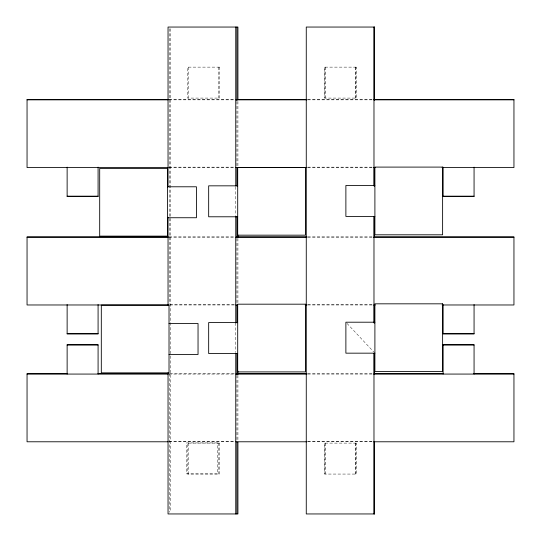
<?xml version="1.0" encoding="UTF-8"?>
<svg xmlns="http://www.w3.org/2000/svg" width="541" height="541" viewBox="0 0 541 541"><rect width="100%" height="100%" fill="white"/><g stroke="black" fill="none" stroke-linecap="round" stroke-linejoin="round"><path stroke-width="0.41" stroke-dasharray="2.71 2.03" d="M169.062 99.436L234.997 99.436M307.694 99.436L373.628 99.436M169.062 99.848L234.997 99.848M307.694 99.848L373.628 99.848M169.062 167.149L234.997 167.149M307.694 167.149L373.628 167.149M169.062 167.561L234.997 167.561M307.694 167.561L373.628 167.561M169.062 236.85L234.997 236.85M307.694 236.85L373.628 236.85M169.062 237.262L234.997 237.262M307.694 237.262L373.628 237.262M169.908 304.563L234.997 304.563M307.694 304.563L373.628 304.563M169.908 304.975L234.997 304.975M307.694 304.975L373.628 304.975M169.908 373.655L234.997 373.655M307.694 373.655L373.628 373.655M169.062 374.068L234.997 374.068M307.694 374.068L373.628 374.068M169.062 441.368L234.997 441.368M307.694 441.368L373.628 441.368M169.062 441.781L234.997 441.781M307.694 441.781L373.628 441.781M347.018 323.423L373.763 351.948M355.856 67.131L355.856 98.083M355.856 443.106L355.856 474.065M355.606 67.131L355.606 98.083M355.606 443.106L355.606 474.065M325.242 67.131L325.242 98.083M325.242 443.106L325.242 474.065M324.904 67.131L324.904 98.083M324.904 443.106L324.904 474.065M237.925 101.438L237.925 166.527M237.925 238.378L237.925 302.622M237.925 375.319L237.925 441.253M236.911 101.438L236.911 166.527M236.911 238.378L236.911 303.467M236.911 375.319L236.911 441.253M235.754 186.814L235.754 215.555M235.754 322.909L235.754 352.495M218.53 67.131L218.53 98.083M218.53 443.106L218.53 474.065M188.593 67.131L188.593 98.083M188.593 443.106L188.593 474.065M170.212 28.741L170.212 355.031M170.212 355.877L170.212 512.259M169.198 28.741L169.198 304.312M169.198 373.628L169.198 512.259M219.551 67.131L187.578 67.131L187.578 98.083L219.551 98.083L219.551 67.131M356.201 67.131L324.647 67.131L324.647 98.083L356.201 98.083L356.201 67.131M217.381 442.917L186.422 442.917L186.422 473.869L217.381 473.869L217.381 442.917M219.551 443.106L187.578 443.106L187.578 474.065L219.551 474.065L219.551 443.106M356.201 443.106L324.647 443.106L324.647 474.065L356.201 474.065L356.201 443.106"/><path stroke-width="0.81" d="M168.217 99.436L27.05 99.436L27.05 167.561L168.217 167.561M236.688 99.436L306.848 99.436M374.473 99.436L513.95 99.436L513.95 167.561L442.098 167.561M27.05 99.848L168.217 99.848M235.842 99.848L306.848 99.848M373.628 99.848L513.95 99.848M235.842 167.561L306.848 167.561M373.628 167.561L375.319 167.561M374.899 185.475L345.882 185.475L345.882 216.427L374.899 216.427M237.695 185.834L208.67 185.834L208.67 216.785L237.695 216.785M167.406 186.787L196.43 186.787L196.43 217.739L167.406 217.739M67.131 196.167L98.083 196.167M443.106 196.167L474.065 196.167M168.217 236.85L27.05 236.85L27.05 304.975L168.217 304.975M236.688 236.85L306.848 236.85M374.473 236.85L513.95 236.85L513.95 304.975L442.098 304.975M27.05 237.262L168.217 237.262M235.842 237.262L306.848 237.262M373.628 237.262L513.95 237.262M235.842 304.975L237.533 304.975M305.158 304.975L306.848 304.975M373.628 304.975L375.319 304.975M374.899 322.206L345.882 322.206L345.882 353.165L374.899 353.165M237.695 322.564L208.67 322.564L208.67 353.523L237.695 353.523M169.022 323.518L198.04 323.518L198.04 354.477L169.022 354.477M67.131 333.581L98.083 333.581M443.106 333.581L474.065 333.581M67.131 345.05L98.083 345.05M443.106 345.05L474.065 345.05M67.625 373.655L27.05 373.655L27.05 441.781L168.217 441.781M98.056 373.655L168.217 373.655M236.688 373.655L306.848 373.655M374.473 373.655L442.944 373.655M473.375 373.655L513.95 373.655L513.95 441.781L373.628 441.781M27.05 374.068L168.217 374.068M235.842 374.068L306.848 374.068M373.628 374.068L513.95 374.068M235.842 441.781L306.848 441.781M474.065 167.149L474.065 196.579L443.106 196.579L443.106 167.149M474.065 304.563L474.065 333.993L443.106 333.993L443.106 304.563M474.065 374.068L474.065 344.637L443.106 344.637L443.106 374.068M374.575 100.592L374.575 27.05L306.267 27.05L306.267 513.95L374.575 513.95L374.575 442.098M374.575 167.372L374.575 185.969M374.575 216.4L374.575 237.533M374.575 305.158L374.575 322.909M374.575 353.341L374.575 374.473M374.237 27.05L374.237 99.747M374.237 167.372L374.237 185.969M374.237 216.4L374.237 237.533M374.237 305.158L374.237 322.909M374.237 353.341L374.237 374.473M374.237 442.098L374.237 513.95M373.98 27.05L373.98 185.969M373.98 216.4L373.98 322.909M373.98 353.341L373.98 513.95M237.925 99.747L237.925 27.05L168.041 27.05L168.041 186.814M237.925 234.997L237.925 237.533M237.925 371.092L237.925 374.473M237.925 442.098L237.925 513.95L168.041 513.95L168.041 372.783M236.911 27.05L236.911 100.592M236.911 167.372L236.911 185.969M236.911 216.4L236.911 237.533M236.911 305.158L236.911 322.909M236.911 353.341L236.911 374.473M236.911 442.098L236.911 513.95M235.754 27.05L235.754 185.969M235.754 216.4L235.754 322.909M235.754 353.341L235.754 513.95M168.041 217.245L168.041 305.158M98.083 167.149L98.083 196.579L67.131 196.579L67.131 167.149M98.083 304.563L98.083 333.993L67.131 333.993L67.131 304.563M98.083 374.068L98.083 344.637L67.131 344.637L67.131 374.068M442.619 167.095L374.899 167.095L374.899 234.808L442.619 234.808L442.619 167.095M305.408 167.453L237.695 167.453L237.695 235.166L305.408 235.166L305.408 167.453M167.406 168.407L99.693 168.407L99.693 236.119L167.406 236.119L167.406 168.407M442.619 303.826L374.899 303.826L374.899 371.539L442.619 371.539L442.619 303.826M305.408 304.184L237.695 304.184L237.695 371.904L305.408 371.904L305.408 304.184M169.022 305.138L101.309 305.138L101.309 372.85L169.022 372.85L169.022 305.138"/></g></svg>
